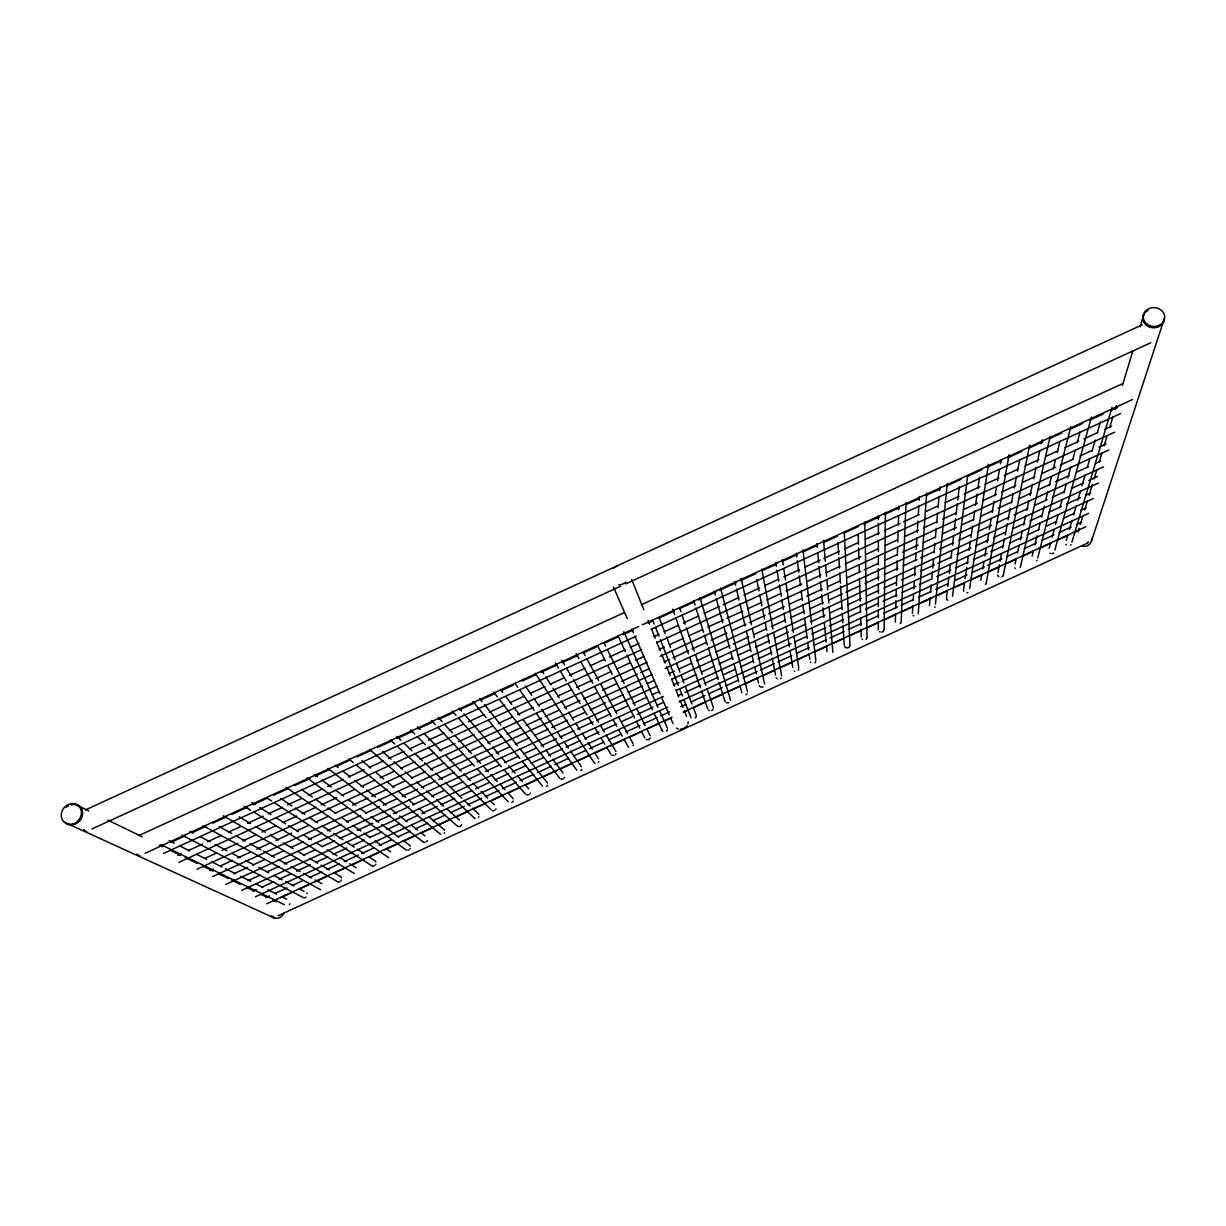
<?xml version="1.0" encoding="UTF-8"?>
<svg xmlns="http://www.w3.org/2000/svg" width="1226" height="1226" viewBox="0 0 1226 1226"><rect width="100%" height="100%" fill="white"/><g stroke="black" fill="none" stroke-linecap="round" stroke-linejoin="round"><path stroke-width="1.5" d="M878.306 621.628L878.306 629.183A2.912 2.759 -0.7 0 0 878.352 629.903M878.322 617.843L878.322 610.272M878.322 606.487L878.337 597.031M878.337 593.261L878.352 583.806M878.352 580.021L878.352 568.665M878.368 564.895L878.368 555.439M878.368 551.654L878.383 540.298M878.383 534.628L878.398 523.287M878.398 519.502L878.398 515.717M884.115 629.566L885.433 512.33M895.578 613.782L895.348 621.337A2.912 2.743 0.3 0 0 895.394 622.057M895.762 608.111L895.991 600.556M896.099 596.786L896.329 589.231M896.451 585.446L896.742 576.005M896.911 570.335L897.202 560.895M897.371 555.225L897.616 547.67M897.784 541.999L898.137 530.674M898.306 525.004L898.597 515.564M898.765 509.893L898.888 506.123M901.171 621.72L906.029 502.721M912.389 613.49L912.849 605.95M913.186 600.28L913.523 594.625M913.86 588.97L914.305 581.415M914.642 575.76L915.209 566.32M915.546 560.665L915.991 553.11M916.22 549.34L916.895 538.03M917.232 532.36L917.906 521.05M918.243 515.38L918.81 505.955M919.148 500.285L919.362 496.515M918.228 613.874L926.641 493.128M929.431 605.644L930.09 598.104M930.595 592.465L931.254 584.925M931.745 579.27L932.404 571.73M932.741 567.96L933.568 558.535M934.059 552.88L934.886 543.455M935.392 537.8L936.22 528.375M936.71 522.72L937.538 513.296M938.043 507.641L939.024 496.346M939.53 490.691L939.852 486.921M935.453 604.142L947.254 483.519M946.457 597.813L947.33 590.273M947.759 586.518L948.847 577.094M949.292 573.339L950.365 563.914M951.024 558.274L951.882 550.75M952.541 545.095L953.629 535.685M954.272 530.03L955.575 518.736M956.004 514.966L957.307 503.671M957.751 499.917L959.268 486.737M952.541 596.296L967.62 475.811M963.498 589.967L964.555 582.442M965.092 578.687L966.701 567.408M967.237 563.638L968.295 556.114M969.107 550.474L970.44 541.08M970.977 537.31L972.57 526.031M973.367 520.391L974.701 510.981M975.513 505.342L977.107 494.063M977.919 488.423L979.513 477.129M969.628 588.449L988.478 464.332M980.831 580.25L981.781 574.611M982.731 568.987L983.988 561.462M984.938 555.838L986.194 548.313M987.145 542.674L988.723 533.279M989.351 529.525L991.252 518.261M992.202 512.621L994.087 501.342M995.037 495.718L996.615 486.324M997.566 480.684L999.451 469.405M1000.401 463.78L1001.029 460.026M1009.075 454.739L986.378 582.488A2.942 2.728 4.5 0 1 986.24 583.193M997.903 572.419L999.359 564.91M1000.079 561.156L1001.535 553.646M1002.623 548.022L1004.431 538.643M1005.167 534.888L1007.343 523.625M1008.063 519.87L1010.239 508.606M1011.327 502.982L1013.151 493.603M1014.239 487.963L1016.415 476.699M1017.503 471.075L1019.68 459.811M1003.266 575.346L1029.687 445.161M1015.097 563.914L1016.308 558.351M1017.519 552.803L1019.128 545.401M1020.354 539.838L1022.361 530.582M1023.572 525.019L1025.595 515.763M1026.806 510.2L1028.829 500.944M1030.039 495.396L1032.461 484.285M1033.671 478.722L1036.093 467.612M1037.319 462.049L1039.74 450.938M1041.349 443.536L1042.161 439.827M1020.293 567.515L1050.176 436.272M1032.154 556.083L1033.487 550.535M1034.836 544.988L1037.073 535.731M1038.422 530.184L1040.215 522.782M1041.564 517.219L1044.245 506.123M1045.594 500.576L1047.832 491.32M1049.18 485.772L1051.418 476.516M1053.211 469.114L1055.448 459.857M1057.241 452.455L1059.938 441.36M1037.778 557.83L1070.788 426.694M1049.195 548.252L1050.667 542.704M1052.153 537.172L1054.115 529.77M1055.586 524.222L1058.038 514.981M1060 507.579L1061.977 500.177M1063.938 492.791L1066.39 483.55M1067.861 478.002L1070.819 466.907M1072.781 459.505L1075.233 450.264M1077.194 442.862L1080.152 431.767M1054.835 549.999L1091.401 417.116M1066.237 540.451L1067.815 534.98M1069.394 529.509L1072.03 520.391M1073.608 514.92L1076.244 505.786M1077.823 500.315L1080.458 491.197M1082.037 485.726L1085.194 474.784M1087.293 467.474L1089.929 458.355M1092.029 451.061L1095.201 440.119M1097.301 432.809L1100.458 421.867M1071.892 542.183L1112.059 407.415M1078.052 531.946L1079.156 528.283M1080.275 524.621L1083.033 515.472M1084.703 509.985L1087.477 500.821M1089.132 495.335L1092.458 484.347M1094.128 478.86L1096.887 469.711M1099.109 462.386L1101.883 453.237M1104.105 445.912L1106.863 436.762M1109.637 427.598L1112.963 416.625M1115.185 409.3L1116.288 405.637M1122.388 385.5L1132.916 350.713M1140.119 326.913L1143.444 315.925A10.436 9.134 3.6 0 1 1144.41 313.718M1091.447 541.187L1163.75 320.415A10.436 9.134 3.6 0 1 1162.8 322.637M746.006 694.667L746.511 694.345A2.896 2.774 -13.8 0 0 747.017 693.809M763.108 686.79L762.955 686.882A2.896 2.774 -11.7 0 1 760.074 686.667M848.99 647.159L848.361 647.558A2.912 2.759 -3.2 0 1 845.45 647.374M883.118 631.451L882.49 631.85A2.912 2.759 -0.7 0 1 881.77 632.08M967.881 592.51L967.743 592.602A2.927 2.728 3.8 0 1 967.007 592.832M1001.948 576.833L1002.439 576.526A2.942 2.728 5.1 0 0 1002.929 575.99M1053.517 553.018L1052.873 553.401A2.958 2.713 6.7 0 1 1052.153 553.631M340.016 881.571L339.878 881.663A2.958 2.743 -52.8 0 1 338.422 881.923M374.405 865.74L374.252 865.832A2.958 2.743 -51.5 0 1 372.796 866.092M408.764 849.924L408.626 850.016A2.942 2.759 -50 0 1 407.906 850.231M460.286 826.201L460.133 826.293A2.927 2.759 -47.1 0 1 457.972 826.401M494.614 810.401L494.461 810.493A2.927 2.774 -44.7 0 1 492.285 810.601M511.763 802.509L512.269 802.187A2.912 2.774 -43.3 0 0 513.158 800.976M528.912 794.617L528.774 794.693A2.912 2.774 -41.8 0 1 526.582 794.8M563.194 778.817L563.056 778.908A2.912 2.774 -38.4 0 1 562.336 779.138M649.351 739.079L648.707 739.477A2.896 2.789 -27.5 0 1 646.5 739.6M711.678 710.498L712.306 710.099A2.896 2.789 -18.4 0 0 712.827 709.548M306.132 897.095L305.473 897.493A2.973 2.728 -53.8 0 1 304.017 897.754M212.573 876.621L652.14 674.453M665.151 668.461L1103.492 466.861M233.63 873.862L247.529 867.472M252.755 865.066L264.923 859.472M271.865 856.269L284.034 850.675M290.991 847.472L303.159 841.879M308.385 839.488L322.285 833.082M327.495 830.692L341.41 824.286M346.621 821.895L360.536 815.489M365.746 813.099L379.646 806.693M383.125 805.099L397.04 798.708M402.251 796.302L417.897 789.1M421.376 787.506L435.276 781.115M438.755 779.506L454.402 772.319M459.612 769.913L471.78 764.319M477.006 761.913L492.653 754.726M496.132 753.132L510.031 746.726M515.242 744.335L529.157 737.929M534.367 735.539L548.283 729.133M551.746 727.539L567.393 720.336M572.619 717.946L584.787 712.337M589.997 709.946L605.644 702.743M609.123 701.149L623.023 694.759M628.248 692.353L642.148 685.962M647.359 683.556L654.316 680.353M669.044 673.58L674.254 671.189M679.449 668.798L691.587 663.22M696.797 660.814L710.666 654.439M715.877 652.048L729.746 645.658M733.209 644.064L748.825 636.892M754.021 634.501L766.158 628.907M771.369 626.517L785.238 620.141M790.433 617.751L804.317 611.36M809.512 608.97L823.382 602.594M828.592 600.204L842.461 593.813M845.925 592.219L859.809 585.844M865.004 583.453L878.873 577.063M884.084 574.672L897.953 568.297M903.148 565.906L917.033 559.516M920.496 557.922L934.365 551.547M939.576 549.156L953.445 542.766M958.64 540.375L970.777 534.797M977.72 531.609L991.589 525.218M996.799 522.828L1008.937 517.249M1014.132 514.859L1028.016 508.468M1034.943 505.281L1047.081 499.702M1052.291 497.296L1064.429 491.718M1071.355 488.53L1083.508 482.952M1088.703 480.546L1097.377 476.562M225.753 884.452L656.952 686.085M671.679 679.296L1098.358 483.029M247.913 880.728L260.065 875.134M266.992 871.947L279.145 866.353M284.34 863.962L296.477 858.384M303.42 855.181L315.557 849.603M322.499 846.415L334.637 840.821M339.847 838.431L351.985 832.837M357.195 830.446L372.811 823.259M376.275 821.665L390.144 815.29M393.623 813.696L409.223 806.509M412.702 804.915L426.571 798.524M431.782 796.134L443.919 790.54M450.861 787.353L462.999 781.774M468.209 779.368L480.347 773.79M485.557 771.399L499.426 765.009M504.637 762.618L518.506 756.227M523.717 753.837L535.854 748.243M541.064 745.852L556.665 738.68M560.144 737.071L574.013 730.696M577.477 729.102L593.093 721.915M596.556 720.321L610.441 713.93M615.651 711.54L627.789 705.961M632.984 703.555L646.868 697.18M652.063 694.79L659.006 691.587M673.718 684.828L678.928 682.422M682.407 680.828L696.307 674.438M701.517 672.032L713.685 666.438M718.896 664.032L732.796 657.642M738.006 655.251L750.174 649.642M755.385 647.251L769.284 640.861M774.495 638.455L788.395 632.064M791.873 630.455L805.773 624.065M810.984 621.674L824.883 615.268M830.109 612.877L842.262 607.284M847.488 604.878L861.388 598.487M866.598 596.081L878.766 590.488M883.977 588.097L896.129 582.488M901.355 580.097L915.255 573.707M920.465 571.301L934.365 564.91M937.844 563.301L951.744 556.91M956.954 554.52L970.854 548.114M976.065 545.723L988.233 540.13M993.443 537.724L1005.611 532.13M1012.553 528.927L1024.721 523.333M1029.932 520.943L1042.1 515.334M1049.058 512.146L1061.21 506.553M1066.421 504.147L1080.336 497.756M1085.546 495.35L1090.757 492.959M241.737 890.367L663.327 696.399M676.292 690.422L1093.408 498.492M252.954 891.256L256.433 889.662M261.659 887.256L273.827 881.663M279.053 879.257L291.221 873.648M296.447 871.257L310.362 864.851M315.572 862.445L327.756 856.851M332.966 854.445L346.881 848.04M352.107 845.633L364.275 840.04M369.501 837.634L381.669 832.025M386.895 829.634L399.063 824.025M406.021 820.822L418.204 815.229M421.683 813.62L437.33 806.417M440.808 804.823L454.723 798.417M459.949 796.011L472.117 790.402M475.596 788.808L489.511 782.403M494.737 780.012L508.652 773.606M512.131 771.997L526.046 765.591M531.256 763.2L543.44 757.591M548.65 755.185L562.565 748.795M566.044 747.186L579.959 740.78M585.185 738.389L599.1 731.983M602.579 730.374L616.494 723.968M621.705 721.578L633.888 715.969M637.367 714.375L653.014 707.172M656.492 705.563L663.45 702.36M678.162 695.602L681.641 693.993M685.104 692.399L700.736 685.211M704.199 683.618L718.084 677.227M723.294 674.821L735.447 669.243M740.657 666.837L752.81 661.243M758.02 658.852L771.905 652.462M777.115 650.071L791 643.681M794.463 642.072L806.616 636.478M811.827 634.087L825.711 627.697M829.19 626.103L843.074 619.712M848.285 617.322L860.437 611.728M865.633 609.322L877.785 603.728M882.996 601.338L896.88 594.947M902.091 592.556L915.975 586.166M919.454 584.557L931.607 578.979M936.817 576.572L950.702 570.182M955.912 567.791L968.05 562.198M973.26 559.807L987.145 553.416M990.623 551.807L1002.776 546.214M1009.718 543.026L1021.871 537.432M1027.082 535.042L1039.234 529.448M1046.176 526.245L1056.582 521.464M1063.524 518.261L1073.945 513.464M1080.888 510.277L1086.098 507.886M255.406 896.804L667.726 707.05M678.959 701.87L1088.703 513.311M266.088 897.539L269.567 895.945M274.777 893.539L286.945 887.93M292.171 885.54L302.607 880.728M309.55 877.54L321.733 871.931M326.944 869.525L339.112 863.932M344.337 861.526L358.237 855.12M361.716 853.526L373.884 847.917M379.11 845.526L391.278 839.917M398.235 836.714L410.404 831.121M415.614 828.715L427.797 823.121M433.008 820.715L445.176 815.106M450.402 812.715L464.302 806.31M467.78 804.716L481.695 798.31M485.174 796.701L499.089 790.31M502.553 788.701L516.468 782.295M519.947 780.701L533.862 774.296M537.34 772.702L551.24 766.296M554.719 764.702L568.634 758.296M573.845 755.89L586.028 750.297M589.491 748.688L603.407 742.282M608.632 739.891L620.8 734.282M626.011 731.876L639.926 725.486M643.405 723.876L657.305 717.471M660.783 715.877L669.488 711.877M680.691 706.712L685.901 704.322M691.112 701.916L704.996 695.525M708.459 693.931L722.344 687.541M725.823 685.947L737.975 680.353M743.171 677.963L757.055 671.572M760.534 669.963L774.418 663.572M777.897 661.979L791.781 655.588M796.977 653.197L809.129 647.604M814.34 645.198L826.493 639.62M829.956 638.01L843.84 631.62M849.051 629.229L861.204 623.636M866.414 621.245L878.552 615.651M883.762 613.245L897.647 606.855M901.125 605.261L913.263 599.667M918.473 597.277L930.626 591.683M935.836 589.292L947.989 583.699M954.931 580.496L967.069 574.902M972.279 572.511L984.432 566.918M987.895 565.324L1001.795 558.933M1006.99 556.527L1017.411 551.746M1024.354 548.543L1036.506 542.949M1041.702 540.559L1053.854 534.965M1059.065 532.574L1071.217 526.981M1076.413 524.575L1081.623 522.184M266.747 903.761L671.955 717.241M683.173 712.091L1085.914 526.705M273.613 900.972L277.091 899.363M280.57 897.769L292.723 892.176M299.665 888.973L310.086 884.176M315.297 881.785L327.449 876.192M334.407 872.989L344.828 868.192M351.77 865.004L363.923 859.395M369.133 857.005L379.554 852.208M384.765 849.802L398.665 843.411M403.86 841.021L414.281 836.224M422.97 832.224L433.391 827.427M438.601 825.021L449.022 820.225M455.965 817.037L468.117 811.443M473.328 809.037L485.496 803.444M492.438 800.241L502.859 795.444M508.07 793.053L520.222 787.46M527.165 784.257L535.854 780.257M542.796 777.069L556.696 770.664M560.159 769.07L572.327 763.476M577.538 761.07L589.691 755.477M594.901 753.086L607.054 747.492M610.533 745.883L624.417 739.493M629.628 737.087L640.049 732.305M647.006 729.102L659.159 723.509M664.369 721.103L669.58 718.712M683.464 712.306L688.675 709.915M693.885 707.509L704.306 702.728M711.249 699.525L723.417 693.931M728.627 691.525L739.048 686.729M744.259 684.338L758.143 677.932M763.354 675.541L773.775 670.745M778.985 668.354L792.885 661.948M798.095 659.557L808.501 654.761M815.459 651.558L827.611 645.964M832.822 643.558L843.243 638.777M848.453 636.371L860.606 630.777M867.548 627.574L877.969 622.777M883.18 620.387L895.348 614.793M902.29 611.59L912.711 606.793M919.653 603.59L931.806 597.997M935.285 596.403L947.437 590.809M956.127 586.81L964.801 582.81M971.758 579.607L982.179 574.81M987.39 572.419L999.542 566.826M1006.485 563.623L1015.174 559.623M1022.116 556.435L1032.537 551.639M1039.479 548.436L1051.632 542.842M1058.59 539.639L1067.264 535.655M1074.221 532.452L1079.432 530.046M278.149 915.745L1087.661 543.026M85.559 809.865L1142.264 324.813M91.965 828.96L620.509 586.258M625.735 583.867L1150.8 342.759M139.228 835.412L624.049 612.693M641.428 604.709L1122.786 383.585M145.112 853.281L638.792 626.425M642.271 624.831L1132.487 399.553M171.088 842.339L184.988 835.948M191.946 832.76L205.845 826.37M212.803 823.182L226.703 816.792M231.913 814.386L247.56 807.198M252.771 804.808L266.67 798.417M273.628 795.23L287.528 788.839M294.485 785.636L310.117 778.449M315.327 776.058L329.242 769.667M336.185 766.48L350.084 760.089M357.042 756.886L370.942 750.496M377.899 747.308L391.799 740.918M397.009 738.527L412.656 731.34M417.867 728.934L433.514 721.746M438.724 719.356L452.624 712.965M459.581 709.777L475.213 702.59M480.423 700.184L494.339 693.793M501.281 690.606L513.449 685.012M522.138 681.028L536.038 674.637M541.248 672.231L556.895 665.044M562.106 662.653L577.752 655.466M582.963 653.075L596.863 646.684M605.552 642.685L617.72 637.106M622.931 634.7L633.367 629.919M648.186 623.099L653.397 620.708M658.607 618.302L674.254 611.115M679.465 608.724L693.38 602.334M698.59 599.943L715.969 591.943M719.447 590.35L736.826 582.365M740.305 580.772L755.952 573.584M762.894 570.381L776.809 563.991M782.019 561.6L797.666 554.413M802.877 552.006L816.777 545.616M823.734 542.428L837.634 536.038M844.591 532.85L858.491 526.46M863.717 524.054L879.348 516.866M884.574 514.476L898.474 508.085M907.163 504.085L919.331 498.492M926.289 495.304L940.189 488.913M947.146 485.711L961.046 479.335M968.004 476.132L981.903 469.742M987.114 467.351L1001.029 460.961M1007.971 457.758L1021.886 451.367M1028.829 448.18L1042.744 441.789M1049.686 438.586L1061.854 433.008M1070.543 429.008L1082.711 423.414M1089.669 420.227L1103.569 413.836M1110.526 410.633L1117.484 407.446M163.456 853.48L636.248 636.187M651.067 629.367L1120.472 413.637M177.893 855.365L181.371 853.771M188.329 850.568L202.244 844.162M207.47 841.772L221.385 835.366M228.343 832.178L240.526 826.569M247.483 823.382L263.146 816.179M268.356 813.773L282.286 807.382M287.497 804.976L301.427 798.586M308.385 795.383L322.3 788.992M327.526 786.586L343.173 779.384M348.399 776.993L364.061 769.79M369.271 767.399L383.202 760.994M388.412 758.587L404.074 751.4M409.3 748.994L423.215 742.604M428.441 740.197L444.088 732.995M449.314 730.604L463.229 724.198M468.455 721.808L484.117 714.605M489.327 712.214L504.989 705.011M510.215 702.605L524.13 696.215M531.088 693.012L545.003 686.621M550.229 684.215L564.144 677.825M569.37 675.419L585.032 668.216M590.242 665.825L604.173 659.419M609.383 657.029L625.045 649.826M630.271 647.435L638.961 643.435M653.764 636.631L658.975 634.24M664.17 631.85L678.055 625.459M683.25 623.069L698.866 615.896M704.061 613.506L719.677 606.334M723.141 604.74L738.757 597.568M743.952 595.177L759.568 587.99M764.763 585.599L778.648 579.224M783.843 576.833L799.459 569.661M804.654 567.27L820.271 560.098M823.734 558.504L839.35 551.317M844.545 548.926L858.415 542.551M865.357 539.363L879.241 532.988M884.436 530.597L900.053 523.425M903.516 521.832L919.132 514.659M926.059 511.457L938.197 505.878M945.139 502.691L959.008 496.315M964.218 493.925L979.835 486.753M985.03 484.362L998.899 477.987M1004.109 475.596L1017.978 469.206M1024.921 466.018L1038.79 459.643M1045.732 456.455L1057.869 450.877M1064.812 447.689L1078.681 441.314M1083.891 438.923L1097.76 432.533M1104.703 429.345L1111.645 426.158M178.873 862.353L641.78 649.55M656.584 642.746L1114.557 432.211M204.727 858.43L216.895 852.836M222.105 850.43L237.737 843.243M242.947 840.852L255.115 835.258M262.058 832.056L275.957 825.665M282.915 822.477L296.815 816.087M302.025 813.681L315.925 807.29M321.135 804.9L336.782 797.712M341.993 795.306L354.161 789.713M361.103 786.525L375.003 780.134M380.213 777.744L394.113 771.353M401.071 768.15L414.97 761.76M420.181 759.369L434.081 752.979M439.291 750.573L454.938 743.385M458.417 741.791L474.048 734.604M479.259 732.198L493.159 725.807M498.369 723.417L512.269 717.026M517.495 714.62L533.126 707.433M538.337 705.042L552.236 698.651M557.447 696.245L571.347 689.855M576.557 687.464L592.204 680.277M595.683 678.683L611.314 671.48M616.525 669.09L630.425 662.699M635.635 660.308L644.324 656.308M659.113 649.504L664.323 647.113M669.549 644.707L683.464 638.317M688.675 635.926L702.59 629.52M707.8 627.13L723.463 619.927M726.941 618.333L742.588 611.13M747.799 608.74L761.714 602.334M766.924 599.943L780.839 593.537M786.065 591.147L801.712 583.944M806.923 581.553L820.838 575.147M826.063 572.757L839.963 566.366M845.189 563.96L860.836 556.757M866.062 554.367L878.23 548.773M885.187 545.57L897.355 539.976M904.313 536.773L918.228 530.383M923.439 527.977L937.354 521.586M942.579 519.18L956.479 512.79M963.437 509.587L977.352 503.196M982.562 500.79L996.477 494.4M1001.703 491.994L1015.618 485.603M1022.561 482.4L1034.744 476.807M1041.702 473.619L1055.601 467.213M1060.827 464.823L1072.995 459.214M1079.953 456.026L1092.121 450.432M1099.078 447.229L1106.036 444.027M196.957 869.265L647.083 662.285M660.124 656.293L1108.886 449.942M209.968 870.705L213.431 869.111M220.389 865.908L232.542 860.33M237.752 857.924L249.92 852.331M256.862 849.143L270.762 842.752M275.973 840.346L291.604 833.159M296.815 830.768L308.983 825.175M315.925 821.987L328.078 816.393M335.035 813.19L347.188 807.597M352.398 805.206L368.045 798.019M371.509 796.425L387.14 789.222M392.351 786.831L404.519 781.238M411.461 778.05L425.361 771.66M430.571 769.254L444.471 762.863M449.681 760.472L463.581 754.082M468.792 751.676L482.692 745.285M487.902 742.895L501.786 736.504M506.997 734.113L520.897 727.723M526.107 725.317L541.739 718.13M545.218 716.536L559.117 710.145M564.328 707.754L579.959 700.552M583.438 698.958L597.338 692.567M602.548 690.177L616.433 683.786M621.643 681.38L637.29 674.193M640.754 672.599L649.443 668.599M664.201 661.81L669.427 659.419M672.89 657.826L688.552 650.623M692.031 649.014L705.946 642.623M711.157 640.217L726.803 633.03M732.029 630.624L745.944 624.233M749.423 622.624L765.07 615.437M768.549 613.828L784.196 606.64M789.421 604.234L801.589 598.64M806.8 596.234L822.462 589.032M827.673 586.641L839.856 581.047M846.798 577.844L860.713 571.439M864.192 569.845L878.107 563.454M885.065 560.251L897.233 554.642M902.459 552.252L918.105 545.049M923.331 542.658L935.499 537.049M942.457 533.862L956.372 527.456M961.582 525.065L973.766 519.456M980.708 516.269L992.891 510.66M998.102 508.269L1012.017 501.863M1018.975 498.66L1031.143 493.067M1038.1 489.864L1050.284 484.27M1055.494 481.864L1069.409 475.473M1076.367 472.271L1088.535 466.677M1095.492 463.474L1100.718 461.083M274.363 918.044L68.426 824.102A10.544 9.256 -50.5 0 1 66.25 823.029M76.319 804.838L88.824 810.907M107.75 820.071L142.155 836.76M159.365 845.097L162.797 846.768M169.694 850.093L180.636 855.411M185.172 857.602L197.217 863.441M202.367 865.939L213.125 871.15M218.259 873.632L228.174 878.444M231.622 880.115L240.495 884.421M247.1 887.624L253.981 890.95M260.862 894.29L267.85 897.677M272.908 900.129L276.402 901.815M160.989 844.653L284.401 904.681M169.096 840.668L174.215 843.212M179.333 845.756L189.555 850.844M196.375 854.246L206.612 859.334M211.73 861.878L221.967 866.981M225.385 868.667L235.607 873.77M240.725 876.314L250.962 881.402M256.081 883.946L262.9 887.348M268.019 889.892L276.54 894.137M281.658 896.681L286.777 899.225M181.954 835.121L303.328 897.585M189.953 831.243L193.31 833.006M200.022 836.546L210.075 841.848M215.117 844.484L226.856 850.675M231.883 853.311L240.265 857.725M245.307 860.376L253.69 864.79M258.717 867.441L268.785 872.743M273.812 875.395L282.195 879.808M285.551 881.571L293.934 885.984M298.96 888.635L304.002 891.271M203.026 825.65L320.522 889.678M219.331 826.585L231.729 833.496M236.036 835.887L245.077 840.929M250.089 843.718L261.077 849.833M263.437 851.15L274.44 857.28M278.44 859.518L286.792 864.161M291.129 866.583L300.125 871.594M303.466 873.448L311.802 878.092M315.143 879.946L321.825 883.67M223.224 815.734L337.089 881.402A2.958 2.743 -52.8 0 0 337.717 881.755M239.116 816.822L250.579 823.581M255.498 826.477L265.322 832.27M270.241 835.167L278.425 839.994M283.344 842.89L293.167 848.683M298.087 851.58L304.63 855.442M309.55 858.338L317.733 863.165M321.013 865.096L329.212 869.924M334.116 872.82L340.675 876.682M244.173 806.233L250.64 810.187M253.889 812.164L354.283 873.494M251.774 802.57L254.993 804.578M259.82 807.582L271.069 814.616M275.881 817.619L285.535 823.642M288.738 825.65L298.378 831.657M303.205 834.676L311.235 839.687M316.063 842.691L322.499 846.706M327.311 849.725L336.951 855.733M340.169 857.74L346.606 861.755M349.808 863.763L356.245 867.778M266.686 797.758L271.436 800.839M274.624 802.892L371.463 865.587A2.958 2.743 -51.5 0 0 372.091 865.924M280.769 798.54L291.957 805.942M295.144 808.057L304.738 814.386M309.519 817.558L317.519 822.845M322.3 826.018L330.3 831.289M333.487 833.404L343.081 839.749M346.268 841.864L354.253 847.135M357.456 849.25L363.846 853.48M368.628 856.652L375.018 860.867M286.118 787.322L388.642 857.679M301.443 789.36L312.385 797.038M315.526 799.229L324.905 805.804M328.032 807.995L335.863 813.482M342.115 817.865L348.383 822.263M353.073 825.542L360.904 831.029M364.03 833.22L370.283 837.619M374.987 840.898L381.24 845.296M385.929 848.576L390.634 851.871M307.021 777.851L405.821 849.771A2.942 2.759 -50 0 0 406.45 850.108M314.423 774.495L317.488 776.763M322.086 780.18L331.281 787.015M335.863 790.418L343.525 796.118M348.123 799.536L355.77 805.221M360.367 808.639L366.497 813.19M371.08 816.608L378.742 822.294M381.807 824.577L398.649 837.097M403.231 840.515L409.361 845.066M327.909 768.38L423.001 841.864M335.234 765.116L338.223 767.476M342.713 771.016L350.207 776.932M354.697 780.472L363.678 787.552M366.666 789.927L375.646 797.007M378.635 799.367L386.113 805.267M390.604 808.823L396.596 813.543M399.584 815.903L407.078 821.803M411.553 825.359L417.545 830.079M420.533 832.439L425.024 835.979M348.782 758.925L353.211 762.557M356.153 764.978L440.165 833.956A2.927 2.759 -48.1 0 0 440.793 834.293M361.869 760.656L370.635 768.012M376.489 772.916L383.784 779.031M386.711 781.483L394.006 787.613M398.389 791.291L405.699 797.406M408.626 799.858L414.465 804.762M418.848 808.44L424.686 813.344M429.069 817.006L443.689 829.266M369.654 749.484L457.329 826.048M382.512 751.492L391.048 759.109M393.898 761.653L402.45 769.284M405.3 771.813L412.411 778.173M416.687 781.989L423.813 788.333M426.663 790.877L433.774 797.222M436.625 799.766L443.751 806.126M446.601 808.67L459.413 820.102M390.512 740.044L394.711 743.952M397.515 746.557L474.493 818.156A2.927 2.774 -46 0 0 475.121 818.493M396.795 736.351L400.963 740.305M403.722 742.925L412.028 750.818M414.802 753.454L422.526 760.779M424.502 762.664L432.809 770.556M435.582 773.192L442.509 779.767M445.268 782.403L461.895 798.187M464.118 800.302L470.202 806.08M472.439 808.21L478.508 813.972A2.927 2.774 -46 0 1 478.876 814.6M410.633 729.93L414.664 733.914M417.346 736.581L425.391 744.565M428.073 747.216L491.12 809.758M83.659 829.558L84.548 830.431A10.053 3.249 64.3 0 0 86.74 831.366M417.468 726.849L420.12 729.531M424.089 733.562L441.329 751.017M445.299 755.047L461.206 771.169M463.857 773.851L470.477 780.564M473.129 783.245L478.431 788.625M481.082 791.306L487.703 798.019M490.354 800.701L494.323 804.731M137.205 854.078L137.986 854.89A9.364 2.835 64.8 0 0 139.902 855.687M431.46 720.505L435.368 724.643M437.973 727.401L474.416 766.005M477.021 768.763L508.269 801.865M438.249 717.486L442.111 721.654M444.67 724.443L452.394 732.796M454.953 735.569L471.673 753.668M474.232 756.442L480.669 763.4M483.243 766.189L488.377 771.752M490.952 774.541L497.373 781.483M499.947 784.272L505.081 789.835M507.656 792.624L512.805 798.187A2.912 2.774 -43.3 0 1 513.173 798.816M272.846 916.22L273.413 916.833A7.662 1.885 65.9 0 0 274.685 917.355M452.287 711.095L456.057 715.386M458.585 718.237L501.449 766.817M503.978 769.683L525.418 793.973M459.014 708.138L461.512 711.019M463.995 713.9L490.124 744.167M492.607 747.048L498.829 754.266M501.327 757.147L506.292 762.909M508.79 765.79L515.012 772.993M517.495 775.889L522.475 781.652M524.958 784.533L528.697 788.854M472.991 701.578L486.186 717.608M488.576 720.52L519.763 758.404M522.169 761.315L542.551 786.081M479.657 698.651L482.017 701.594M484.393 704.521L500.944 725.102M503.304 728.045L517.51 745.669M519.87 748.611L547.072 782.403A2.912 2.774 -40.2 0 1 547.44 783.031M493.787 692.184L497.25 696.705M499.564 699.724L559.684 778.188M500.392 689.318L502.675 692.353M506.093 696.92L511.794 704.536M514.062 707.571L519.763 715.187M523.18 719.739L543.7 747.14M545.968 750.174L550.535 756.258M552.803 759.308L563.056 773.008M515.564 684.215L517.755 687.296M519.947 690.361L534.168 710.344M536.344 713.425L576.818 770.296M525.326 686.039L531.778 695.341M533.938 698.437L539.317 706.191M541.478 709.287L555.485 729.439M557.631 732.535L561.937 738.742M564.098 741.837L568.404 748.044M570.565 751.14L581.323 766.633M535.241 673.304L593.951 762.419A2.896 2.789 -34.4 0 0 595.131 763.246M541.723 670.53L543.792 673.733M545.846 676.936L551.01 684.966M553.079 688.169L559.255 697.793M561.324 700.996L566.473 709.026M568.542 712.229L573.691 720.26M575.76 723.463L579.883 729.884M581.952 733.087L586.074 739.508M588.143 742.711L592.265 749.132M594.319 752.335L598.457 758.756M555.455 663.067L558.412 667.94M560.389 671.189L566.305 680.92M568.282 684.154L580.113 703.632M582.089 706.866L587.024 714.988M588.986 718.221L592.94 724.719M594.916 727.968L598.855 734.451M600.832 737.7L604.77 744.182M606.747 747.431L610.686 753.913M561.815 660.155L564.711 665.044M566.642 668.308L571.485 676.461M573.416 679.725L579.224 689.518M581.155 692.767L598.549 722.129M600.479 725.394L604.357 731.922M606.288 735.186L615.958 751.492M576.128 653.581L578.887 658.531M580.741 661.825L592.74 683.296M594.579 686.606L611.192 716.321M613.046 719.616L616.724 726.221M618.578 729.531L622.272 736.136M624.111 739.431L627.804 746.036M583.377 652.324L585.185 655.634M586.993 658.96L598.732 680.537M600.541 683.863L616.801 713.731M618.609 717.057L627.651 733.654M629.459 736.979L633.06 743.615M597.644 645.765L605.383 660.891M607.958 665.917L612.249 674.331M613.981 677.687L634.608 718.007M636.325 721.363L639.757 728.075M641.474 731.432L644.922 738.159M603.974 642.853L605.659 646.24M607.33 649.611L624.141 683.388M625.812 686.759L635.053 705.333M636.738 708.72L645.137 725.608M646.822 728.98L650.178 735.738M618.226 636.309L625.398 651.68M626.992 655.098L652.477 709.777M654.056 713.195L662.025 730.282A2.896 2.789 -25 0 1 661.81 729.593M623.789 631.681L657.964 707.249M659.511 710.682L667.281 727.861M613.49 587.009L627.237 618.532M631.819 629.045L633.352 632.555M634.869 636.049L660.078 693.855M661.596 697.364L669.243 714.881M670.76 718.39L673.059 723.646M631.712 579.561L643.834 609.782M648.11 620.463L649.535 624.019M651.68 629.352L655.236 638.24M656.661 641.796L660.232 650.684M661.657 654.24L665.212 663.128M666.637 666.683L670.208 675.572M671.633 679.127L674.484 686.238M675.909 689.794L678.76 696.904M680.185 700.46L683.035 707.571M684.46 711.126L686.606 716.459M652.799 620.417L654.178 623.927M655.558 627.451L659.021 636.233M660.4 639.742L678.33 685.426M679.71 688.935L682.484 695.97M683.863 699.479L690.759 717.057A2.896 2.789 -20.8 0 0 691.158 717.67M659.128 617.506L665.166 633.398M666.5 636.938L670.53 647.527M671.879 651.067L675.22 659.894M676.568 663.419L679.924 672.246M681.258 675.787L683.939 682.851M685.288 686.376L691.985 704.046M693.334 707.571L696.016 714.635A2.896 2.789 -20.8 0 1 696.077 716.766M672.752 609.184L674.622 614.533M675.878 618.103L688.414 653.826M689.671 657.397L700.337 687.755M701.578 691.326L707.862 709.18M679.694 608.065L680.92 611.651M682.131 615.237L685.165 624.218M686.376 627.804L694.284 651.129M695.494 654.715L702.176 674.453M703.387 678.055L705.824 685.227M707.034 688.813L713.118 706.758A2.896 2.789 -18.4 0 1 713.348 708.184M693.686 600.694L695.065 605.138M695.939 607.973L703.525 632.355M704.398 635.221L707.463 645.06M708.352 647.941L718.175 679.541M719.08 682.453L724.949 701.318A2.896 2.774 -16 0 0 725.348 701.931M699.985 597.598L730.42 699.586A2.896 2.774 -16 0 1 730.451 700.322M714.237 591.254L715.233 594.947M716.245 598.64L722.758 622.624M723.769 626.317L729.776 648.462M730.788 652.155L732.796 659.542M733.792 663.235L738.803 681.687M739.814 685.38L741.822 692.751M720.597 588.128L747.508 691.725M734.742 581.63L735.6 585.323M736.474 589.001L739.048 600.066M739.922 603.759L745.101 625.888M746.389 631.421L751.14 651.696M751.998 655.389L753.714 662.76M754.588 666.454L756.304 673.825M757.178 677.518L758.465 683.051M741.178 578.503L751.446 624.708M752.274 628.402L754.327 637.643M755.155 641.351L764.595 683.847M756.764 579.683L758.986 590.917M759.722 594.656L761.944 605.889M762.679 609.629L764.518 618.992M765.269 622.731L766.74 630.225M767.476 633.965L769.33 643.328M770.066 647.083L771.537 654.561M772.288 658.316L775.598 675.158M761.806 569.033L772.962 629.076M773.652 632.831L781.682 675.986M775.813 562.565L776.41 566.305M777.008 570.044L778.832 581.262M779.43 585.017L781.253 596.234M781.851 599.974L783.368 609.322M783.966 613.061L785.483 622.41M786.096 626.149L789.421 646.73M790.019 650.47L792.747 667.296M782.387 559.408L783.23 565.033M783.797 568.772L785.498 580.021M786.05 583.775L793.391 632.509M793.958 636.263L798.754 668.124M796.348 553.125L796.839 556.926M797.314 560.711L798.77 572.113M799.245 575.898L800.455 585.4M801.176 591.085L802.386 600.571M802.877 604.372L804.072 613.858M804.562 617.659L807.214 638.531M807.704 642.332L808.67 649.933M809.145 653.719L809.88 659.419M802.999 549.938L811.627 624.126M812.072 627.927L815.826 660.278M816.868 543.516L817.221 547.302M817.757 552.987L818.646 562.473M818.999 566.259L820.071 577.63M820.424 581.415L821.313 590.901M821.665 594.687L822.554 604.173M822.907 607.958L823.811 617.444M824.332 623.13L826.109 642.087M826.477 645.872L826.998 651.558M823.581 540.314L825.328 561.217M825.634 565.017L826.585 576.419M826.906 580.22L827.688 589.721M828.01 593.522L828.791 603.008M829.113 606.809L832.898 652.416M837.925 542.52L838.676 554.719M838.86 557.692L839.488 567.975M839.779 572.849L840.408 583.116M840.607 586.12L842.032 609.629M842.262 613.414L842.844 622.885M843.044 625.934L844.208 644.891M844.224 531.548L850.001 645.274M858.215 534.797L858.491 544.267M858.598 548.053L858.951 559.408M859.12 565.094L859.334 572.665M859.503 578.335L860.177 601.062M860.3 604.847L860.529 612.418M860.698 618.103L860.913 625.674M861.035 629.459L861.25 637.03M864.836 521.939L867.058 637.428M849.848 645.979A2.912 2.759 -3.2 0 1 849.495 646.623M844.898 646.884A2.912 2.759 -3.2 0 1 844.484 646.286M866.905 638.133A2.912 2.759 -1.9 0 1 866.062 639.313M862.522 639.512A2.912 2.759 -1.9 0 1 861.955 639.037M883.961 630.271A2.912 2.759 -0.7 0 1 883.624 630.915M880.253 631.988A2.912 2.759 -0.7 0 1 879.578 631.666M947.775 600.265A2.927 2.743 3 0 1 947.192 599.79M946.763 599.192A2.927 2.743 3 0 1 946.518 598.518M963.805 591.361A2.927 2.728 3.8 0 1 963.544 590.687M1071.018 544.65A2.958 2.697 7.1 0 1 1070.528 545.172M1066.359 544.942A2.958 2.697 7.1 0 1 1065.915 544.344M1050.636 553.539A2.958 2.713 6.7 0 1 1049.931 553.232M1036.981 560.313A2.942 2.713 6.2 0 1 1036.491 560.849M1015.312 568.435A2.942 2.713 5.7 0 1 1014.867 567.837M985.903 583.837A2.942 2.728 4.5 0 1 985.413 584.358M815.704 661.703A2.896 2.774 -6.2 0 1 814.846 662.883M810.754 662.607A2.896 2.774 -6.2 0 1 810.34 661.994M798.632 669.565A2.896 2.774 -7.9 0 1 798.279 670.208M794.908 671.266A2.896 2.774 -7.9 0 1 794.249 670.944M759.522 686.192A2.896 2.774 -11.7 0 1 759.124 685.579M781.192 678.07A2.896 2.774 -9.7 0 1 780.686 678.622M777.161 678.806A2.896 2.774 -9.7 0 1 776.196 677.717M695.724 717.425A2.896 2.789 -20.8 0 1 695.203 717.976M901.018 622.425A2.912 2.743 0.3 0 1 900.175 623.605M913.677 615.958A2.927 2.743 1.3 0 1 913.109 615.483M935.116 606.717A2.927 2.743 2.2 0 1 934.779 607.36M998.868 576.741A2.942 2.728 5.1 0 1 998.286 576.266M997.857 575.684A2.942 2.728 5.1 0 1 997.596 575.009M728.765 702.621A2.896 2.774 -16 0 1 726.558 702.743M709.471 710.605A2.896 2.789 -18.4 0 1 708.797 710.283M1164.271 317.779A10.758 9.41 3.6 0 1 1150.187 327.235A10.758 9.41 3.6 0 1 1145.406 312.078M283.972 912.956A7.831 7.157 -54.8 0 1 271.298 915.96M80.272 807.551A10.544 9.256 -50.5 0 1 78.188 821.742M75.935 823.29A10.544 9.256 -50.5 0 1 73.453 824.24M71.323 804.716A10.544 9.256 -50.5 0 1 78.51 805.896M1161.206 324.553A10.436 9.134 3.6 0 1 1148.639 326.162M1144.716 322.852A10.436 9.134 3.6 0 1 1143.597 320.66M1146.003 311.818A10.436 9.134 3.6 0 1 1148.118 310.347M1091.661 539.348A7.77 7.095 7.7 0 1 1082.052 546.168M71.016 804.578A10.865 9.532 -50.5 0 1 82.127 809.988A10.865 9.532 -50.5 0 1 77.407 822.907A10.865 9.532 -50.5 0 1 64.672 821.972M66.235 807.336A10.865 9.532 -50.5 0 1 68.487 805.666M427.368 840.484A2.942 2.759 -49.1 0 1 426.449 841.695M425.085 842.323A2.942 2.759 -49.1 0 1 423.629 842.201M444.195 829.772A2.927 2.759 -48.1 0 1 444.563 830.4M444.532 832.577A2.927 2.759 -48.1 0 1 444.149 833.251M461.696 824.684A2.927 2.759 -47.1 0 1 460.792 825.895M478.86 816.777A2.927 2.774 -46 0 1 478.477 817.435M547.455 785.192A2.912 2.774 -40.2 0 1 546.566 786.402M564.588 777.299A2.912 2.774 -38.4 0 1 564.221 777.958M561.585 779.184A2.912 2.774 -38.4 0 1 560.864 779.016M667.511 729.286A2.896 2.789 -25 0 1 666.454 731.202M662.96 731.386A2.896 2.789 -25 0 1 662.423 730.895M650.224 737.883A2.896 2.789 -27.5 0 1 649.872 738.542M633.29 745.04A2.896 2.789 -29.9 0 1 633.106 745.76M628.723 747.14A2.896 2.789 -29.9 0 1 628.187 746.649M615.988 753.653A2.896 2.789 -32.2 0 1 615.1 754.848M613.736 755.477A2.896 2.789 -32.2 0 1 611.605 755.032M581.737 769.422A2.912 2.774 -36.5 0 1 580.833 770.618M409.882 845.572A2.942 2.759 -50 0 1 410.235 846.201M410.189 848.392A2.942 2.759 -50 0 1 409.806 849.051M375.539 861.372A2.958 2.743 -51.5 0 1 375.892 862.016M375.83 864.207A2.958 2.743 -51.5 0 1 375.447 864.882M289.857 903.792A2.973 2.728 -54.3 0 1 289.459 904.466M341.18 877.203A2.958 2.743 -52.8 0 1 341.518 877.831M341.456 880.038A2.958 2.743 -52.8 0 1 341.058 880.697M496.009 808.884A2.927 2.774 -44.7 0 1 495.641 809.543M530.306 793.084A2.912 2.774 -41.8 0 1 529.938 793.743M598.855 761.53A2.896 2.789 -34.4 0 1 598.487 762.189M306.791 893.018A2.973 2.728 -53.8 0 1 307.144 893.662M625.904 582.074A10.007 9.348 -22.7 0 1 618.732 584.802M612.709 568.619A10.007 9.348 -22.7 0 1 617.276 566.213M688.169 721.961A7.647 7.341 -22.7 0 1 687.817 723.861M686.974 725.639A7.647 7.341 -22.7 0 1 680.215 729.209M678.269 728.918A7.647 7.341 -22.7 0 1 676.461 728.152M1088.152 541.708A7.617 2.008 64.6 0 1 1088.029 542.597M1146.954 324.093A10.773 9.425 3.6 0 0 1164.547 318.944A10.773 9.425 3.6 0 0 1150.386 308.094A10.773 9.425 3.6 0 0 1146.954 324.093M72.901 823.918A10.881 9.547 -50.5 0 0 79.215 806.478A10.881 9.547 -50.5 0 0 61.913 811.489A10.881 9.547 -50.5 0 0 72.901 823.918"/></g></svg>
